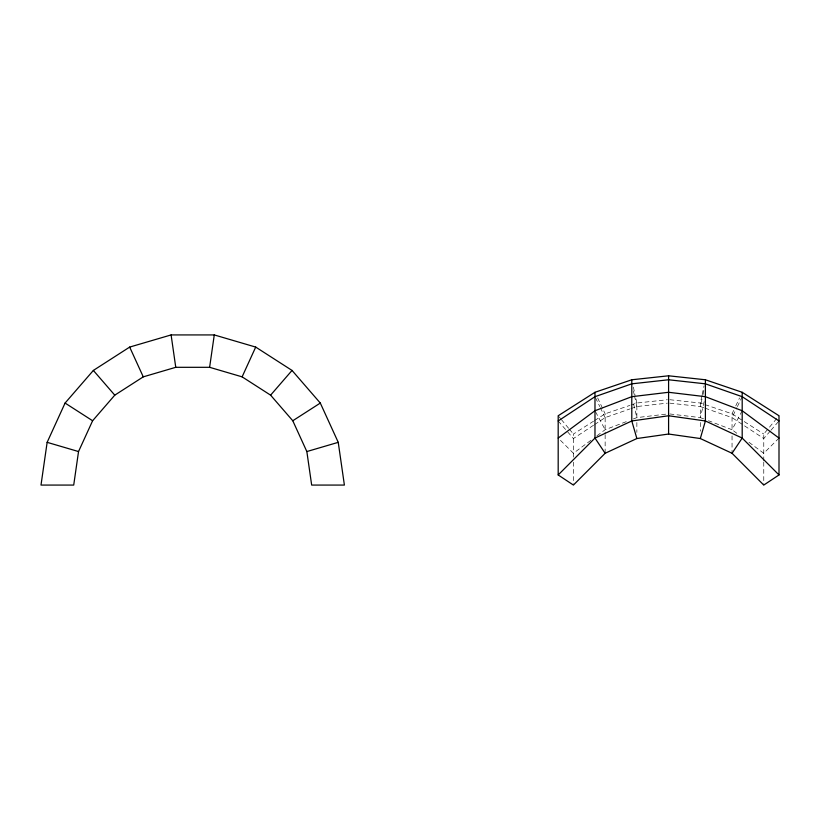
<?xml version="1.0" encoding="UTF-8"?>
<svg xmlns="http://www.w3.org/2000/svg" width="820" height="820" viewBox="0 0 820 820"><rect width="100%" height="100%" fill="white"/><g stroke="black" fill="none" stroke-linecap="round" stroke-linejoin="round"><path stroke-width="0.61" stroke-dasharray="4.1 3.07" d="M701.92 395.67L700.321 403.02L700.321 417.606L703.847 418.948M702.186 394.451L704.062 385.882M703.847 407.755L700.321 406.525L702.719 395.773M702.986 394.584L704.062 389.808M704.195 401.615L700.321 417.606L669.858 413.957M733.644 410.41L732.045 413.813L732.045 429.721L738.184 434.272M735.786 405.88L739.527 397.946M770.185 431.135L763.768 438.536L732.045 417.606L736.852 407.694M737.385 406.597L742.192 396.685M742.192 410.738L732.045 429.721L708.541 420.742M763.768 460.912L763.768 434.036L779 415.76M770.984 430.213L779 420.967M779 438.064L763.768 453.275L748.424 441.877M590.81 440.36L573.416 453.275L558.184 438.064M596.95 435.799L605.139 429.721L628.643 420.742M593.506 425.272L573.416 438.536L566.999 431.135M594.561 424.575L605.139 417.606L629.811 408.985M573.416 457.088L573.416 434.036L593.506 421.224M594.561 420.547L605.139 413.813L629.811 405.418M633.337 418.948L636.863 417.606L667.326 413.957M630.99 408.575L636.863 406.525L667.326 403.153M630.99 405.018L636.863 403.02L667.326 399.729M669.858 399.729L700.321 403.02L703.847 404.219M669.858 403.153L700.321 406.525M705.015 404.619L732.045 413.813L763.768 434.036M705.015 408.165L732.045 417.606M558.184 420.967L566.2 430.213M558.184 415.76L560.583 418.641M561.393 419.604L568.598 428.265M569.408 429.229L573.416 434.036M595.586 411.855L605.139 429.721M595.525 397.792L599.799 406.597M600.332 407.694L605.139 417.606M597.657 397.946L605.139 413.813L605.139 433.431M633.583 404.075L636.863 417.606L636.863 403.02L635.264 395.67M633.389 390.996L634.198 394.584M634.465 395.773L636.863 406.525M633.389 387.112L634.998 394.451M763.768 462.183L763.768 485.071M732.045 435.912L732.045 452.035M700.321 422.525L700.321 431.146M636.863 422.525L636.863 432.376M605.139 434.672L605.139 452.035M573.416 462.183L573.416 483.8"/><path stroke-width="1.23" d="M47.14 442.339L41 485.071L73.718 485.071L78.535 451.553L92.609 420.752L114.779 395.158L143.264 376.851L175.757 367.309L209.623 367.309L242.115 376.851L270.6 395.158L292.781 420.752L306.844 451.553L311.672 485.071L344.39 485.071L338.24 442.339L320.302 403.061L292.033 370.435L255.707 347.085L214.276 334.929L171.103 334.929L129.673 347.085L93.357 370.435L65.077 403.061L47.14 442.339L78.535 451.553M209.623 367.309L214.276 334.929M700.321 438.536L705.395 420.967L705.395 379.773L668.587 375.796L631.789 379.773L594.982 392.288L558.184 415.76L558.184 474.954L573.416 485.071L605.139 453.275L636.863 438.536L668.587 434.036L700.321 438.536L732.045 453.275L763.768 485.071L779 474.954L779 415.76L742.192 392.288L705.395 379.773M242.115 376.851L255.707 347.085M732.045 453.275L742.192 438.064L742.192 392.288M270.6 395.158L292.033 370.435M558.184 474.954L594.982 438.064L631.789 420.967L668.587 415.76L705.395 420.967L742.192 438.064L779 474.954M558.184 438.064L594.982 410.738L631.789 396.685L668.587 392.288L705.395 396.685L742.192 410.738L779 438.064M558.184 420.967L594.982 396.685L631.789 383.832L668.587 379.773L705.395 383.832L742.192 396.685L779 420.967M292.781 420.752L320.302 403.061M306.844 451.553L338.24 442.339M65.077 403.061L92.609 420.752M93.357 370.435L114.779 395.158M605.139 453.275L594.982 438.064L594.982 392.288M129.673 347.085L143.264 376.851M636.863 438.536L631.789 420.967L631.789 379.773M171.103 334.929L175.757 367.309M668.587 375.796L668.587 434.036"/></g></svg>
